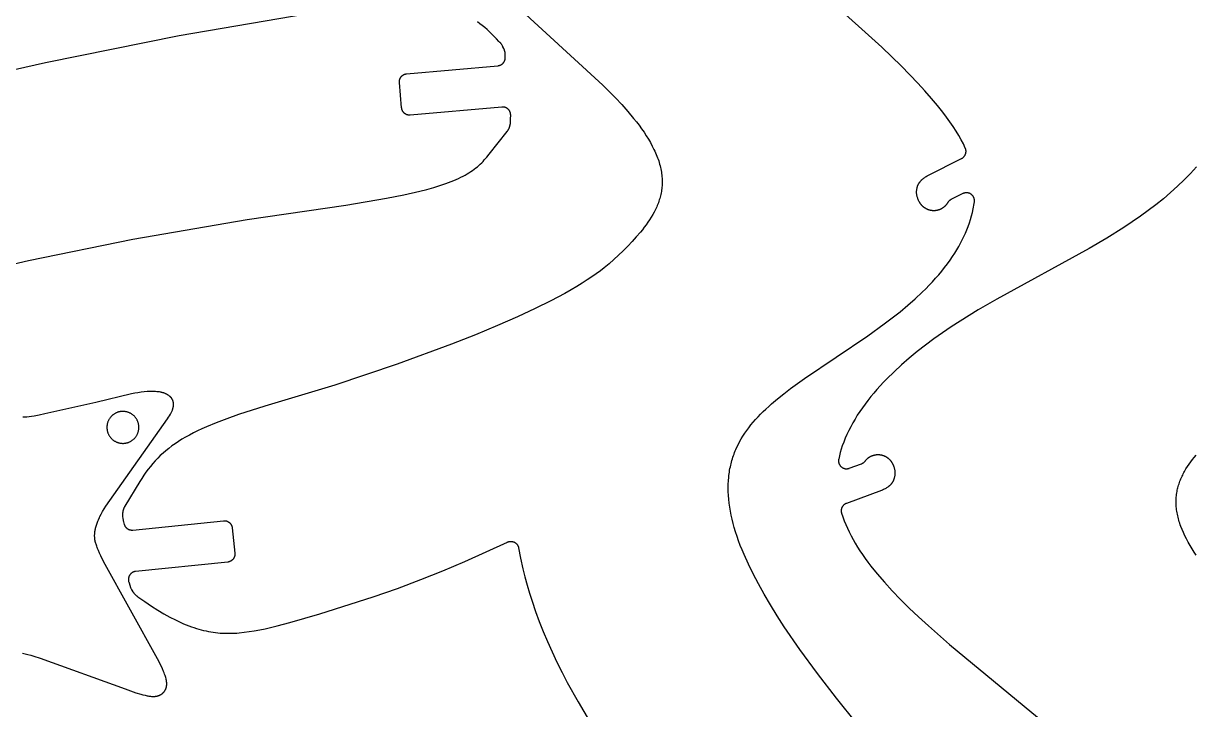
# Model space of a CAD drawing. Header units: millimetres. Extents: x -13379 to -9942, y 7 to 1157.
# Drawn here: x -11285.6 to -10992, y 655.6 to 827.4 of the extents above; entities that cross this region are included whole.
import ezdxf

# ---------------------------------------------------------------- set-up
doc = ezdxf.new("R2010")
doc.units = ezdxf.units.MM
doc.header["$MEASUREMENT"] = 0
doc.layers.add('SECCIONES', color=7, linetype='Continuous')
doc.layers.add('TABLERO COMPLETO', color=7, linetype='Continuous')

msp = doc.modelspace()

# ---------------------------------------------------------------- linework, layer by layer
at = {"layer": 'SECCIONES'}
msp.add_lwpolyline([(-11256.66, 726.3), (-11256.66, 726.44), (-11256.67, 726.58), (-11256.68, 726.71), (-11256.7, 726.85), (-11256.72, 726.99), (-11256.75, 727.13), (-11256.78, 727.26), (-11256.81, 727.4), (-11256.85, 727.53), (-11256.9, 727.66), (-11256.95, 727.79), (-11257, 727.92), (-11257.06, 728.04), (-11257.12, 728.17), (-11257.19, 728.29), (-11257.26, 728.41), (-11257.34, 728.53), (-11257.42, 728.64), (-11257.5, 728.75), (-11257.59, 728.86), (-11257.68, 728.96), (-11257.77, 729.07), (-11257.87, 729.16), (-11257.97, 729.26), (-11258.07, 729.35), (-11258.18, 729.44), (-11258.29, 729.52), (-11258.41, 729.6), (-11258.52, 729.68), (-11258.64, 729.75), (-11258.76, 729.82), (-11258.89, 729.88), (-11259.01, 729.94), (-11259.14, 730), (-11259.27, 730.05), (-11259.4, 730.09), (-11259.53, 730.14), (-11259.66, 730.17), (-11259.8, 730.21), (-11259.94, 730.23), (-11260.07, 730.26), (-11260.21, 730.27), (-11260.35, 730.29), (-11260.49, 730.3), (-11260.63, 730.3), (-11260.77, 730.3), (-11260.9, 730.29), (-11261.04, 730.28), (-11261.18, 730.27), (-11261.32, 730.24), (-11261.45, 730.22), (-11261.59, 730.19), (-11261.72, 730.16), (-11261.86, 730.12), (-11261.99, 730.07), (-11262.12, 730.02), (-11262.25, 729.97), (-11262.37, 729.91), (-11262.5, 729.85), (-11262.62, 729.79), (-11262.74, 729.72), (-11262.86, 729.64), (-11262.97, 729.56), (-11263.08, 729.48), (-11263.19, 729.4), (-11263.3, 729.31), (-11263.4, 729.21), (-11263.5, 729.12), (-11263.6, 729.01), (-11263.69, 728.91), (-11263.78, 728.8), (-11263.86, 728.69), (-11263.95, 728.58), (-11264.02, 728.47), (-11264.1, 728.35), (-11264.16, 728.23), (-11264.23, 728.11), (-11264.29, 727.98), (-11264.35, 727.85), (-11264.4, 727.73), (-11264.45, 727.59), (-11264.49, 727.46), (-11264.53, 727.33), (-11264.56, 727.19), (-11264.59, 727.06), (-11264.61, 726.92), (-11264.63, 726.78), (-11264.65, 726.65), (-11264.66, 726.51), (-11264.66, 726.37), (-11264.66, 726.23), (-11264.66, 726.09), (-11264.65, 725.95), (-11264.63, 725.81), (-11264.61, 725.68), (-11264.59, 725.54), (-11264.56, 725.4), (-11264.53, 725.27), (-11264.49, 725.14), (-11264.45, 725), (-11264.4, 724.87), (-11264.35, 724.74), (-11264.29, 724.62), (-11264.23, 724.49), (-11264.16, 724.37), (-11264.1, 724.25), (-11264.02, 724.13), (-11263.95, 724.02), (-11263.86, 723.9), (-11263.78, 723.79), (-11263.69, 723.69), (-11263.6, 723.58), (-11263.5, 723.48), (-11263.4, 723.39), (-11263.3, 723.29), (-11263.19, 723.2), (-11263.08, 723.12), (-11262.97, 723.03), (-11262.86, 722.96), (-11262.74, 722.88), (-11262.62, 722.81), (-11262.5, 722.75), (-11262.37, 722.68), (-11262.25, 722.63), (-11262.12, 722.57), (-11261.99, 722.53), (-11261.86, 722.48), (-11261.72, 722.44), (-11261.59, 722.41), (-11261.45, 722.38), (-11261.32, 722.35), (-11261.18, 722.33), (-11261.04, 722.32), (-11260.9, 722.31), (-11260.77, 722.3), (-11260.63, 722.3), (-11260.49, 722.3), (-11260.35, 722.31), (-11260.21, 722.32), (-11260.07, 722.34), (-11259.94, 722.37), (-11259.8, 722.39), (-11259.66, 722.43), (-11259.53, 722.46), (-11259.4, 722.5), (-11259.27, 722.55), (-11259.14, 722.6), (-11259.01, 722.66), (-11258.89, 722.71), (-11258.76, 722.78), (-11258.64, 722.85), (-11258.52, 722.92), (-11258.41, 723), (-11258.29, 723.08), (-11258.18, 723.16), (-11258.07, 723.25), (-11257.97, 723.34), (-11257.87, 723.43), (-11257.77, 723.53), (-11257.68, 723.63), (-11257.59, 723.74), (-11257.5, 723.85), (-11257.42, 723.96), (-11257.34, 724.07), (-11257.26, 724.19), (-11257.19, 724.31), (-11257.12, 724.43), (-11257.06, 724.55), (-11257, 724.68), (-11256.95, 724.81), (-11256.9, 724.94), (-11256.85, 725.07), (-11256.81, 725.2), (-11256.78, 725.34), (-11256.75, 725.47), (-11256.72, 725.61), (-11256.7, 725.75), (-11256.68, 725.88), (-11256.67, 726.02), (-11256.66, 726.16), (-11256.66, 726.3)], dxfattribs=at)
for points in [[(-11076.83, 652.15, 0), (-11081.98, 658.52, 0), (-11086.74, 664.7, 0), (-11091.1, 670.65, 0), (-11095.03, 676.38, 0), (-11096.82, 679.15, 0), (-11098.51, 681.86, 0), (-11100.07, 684.51, 0), (-11101.51, 687.09, 0), (-11102.83, 689.61, 0), (-11104.02, 692.06, 0), (-11105.09, 694.44, 0), (-11105.57, 695.61, 0), (-11106.03, 696.76, 0), (-11106.45, 697.89, 0), (-11106.84, 699, 0), (-11107.2, 700.11, 0), (-11107.53, 701.19, 0), (-11107.83, 702.26, 0), (-11108.09, 703.31, 0), (-11108.32, 704.34, 0), (-11108.52, 705.36, 0), (-11108.69, 706.36, 0), (-11108.83, 707.35, 0), (-11108.94, 708.32, 0), (-11109.01, 709.28, 0), (-11109.06, 710.22, 0), (-11109.07, 711.14, 0), (-11109.06, 712.05, 0), (-11109.01, 712.95, 0), (-11108.94, 713.83, 0), (-11108.89, 714.26, 0), (-11108.83, 714.69, 0), (-11108.77, 715.12, 0), (-11108.7, 715.55, 0), (-11108.62, 715.97, 0), (-11108.53, 716.39, 0), (-11108.44, 716.8, 0), (-11108.34, 717.21, 0), (-11108.24, 717.62, 0), (-11108.12, 718.03, 0), (-11108, 718.43, 0), (-11107.87, 718.83, 0), (-11107.74, 719.22, 0), (-11107.59, 719.62, 0), (-11107.45, 720.01, 0), (-11107.29, 720.39, 0), (-11107.13, 720.78, 0), (-11106.96, 721.16, 0), (-11106.6, 721.91, 0), (-11106.21, 722.65, 0), (-11105.8, 723.39, 0), (-11105.36, 724.11, 0), (-11104.9, 724.82, 0), (-11104.41, 725.53, 0), (-11103.9, 726.22, 0), (-11103.36, 726.91, 0), (-11102.8, 727.59, 0), (-11102.21, 728.27, 0), (-11101.6, 728.93, 0), (-11100.97, 729.59, 0), (-11100.31, 730.25, 0), (-11099.63, 730.9, 0), (-11098.93, 731.55, 0), (-11098.21, 732.19, 0), (-11096.71, 733.47, 0), (-11095.12, 734.74, 0), (-11093.47, 736, 0), (-11089.94, 738.53, 0), (-11074.08, 749.24, 0), (-11069.99, 752.19, 0), (-11067.99, 753.71, 0), (-11066.02, 755.27, 0), (-11064.1, 756.87, 0), (-11062.24, 758.5, 0), (-11060.45, 760.18, 0), (-11059.59, 761.03, 0), (-11058.74, 761.89, 0), (-11057.92, 762.76, 0), (-11057.12, 763.64, 0), (-11056.34, 764.52, 0), (-11055.59, 765.42, 0), (-11054.87, 766.32, 0), (-11054.17, 767.24, 0), (-11053.51, 768.16, 0), (-11052.87, 769.09, 0), (-11052.33, 769.91, 0), (-11051.83, 770.73, 0), (-11051.34, 771.55, 0), (-11050.88, 772.39, 0), (-11050.44, 773.22, 0), (-11050.03, 774.07, 0), (-11049.65, 774.92, 0), (-11049.29, 775.77, 0), (-11048.95, 776.63, 0), (-11048.64, 777.49, 0), (-11048.36, 778.36, 0), (-11048.11, 779.24, 0), (-11047.89, 780.12, 0), (-11047.7, 781, 0), (-11047.62, 781.45, 0), (-11047.54, 781.9, 0), (-11047.47, 782.34, 0), (-11047.41, 782.79, 0), (-11047.4, 782.86, 0), (-11047.4, 782.93, 0), (-11047.4, 783, 0), (-11047.4, 783.07, 0), (-11047.4, 783.14, 0), (-11047.4, 783.21, 0), (-11047.41, 783.28, 0), (-11047.42, 783.35, 0), (-11047.43, 783.42, 0), (-11047.45, 783.49, 0), (-11047.46, 783.55, 0), (-11047.48, 783.62, 0), (-11047.5, 783.69, 0), (-11047.53, 783.75, 0), (-11047.55, 783.82, 0), (-11047.58, 783.88, 0), (-11047.61, 783.94, 0), (-11047.64, 784.01, 0), (-11047.68, 784.07, 0), (-11047.71, 784.13, 0), (-11047.75, 784.18, 0), (-11047.79, 784.24, 0), (-11047.84, 784.3, 0), (-11047.88, 784.35, 0), (-11047.93, 784.4, 0), (-11047.98, 784.45, 0), (-11048.03, 784.5, 0), (-11048.08, 784.55, 0), (-11048.13, 784.59, 0), (-11048.19, 784.63, 0), (-11048.24, 784.68, 0), (-11048.3, 784.72, 0), (-11048.36, 784.75, 0), (-11048.42, 784.79, 0), (-11048.48, 784.82, 0), (-11048.54, 784.85, 0), (-11048.61, 784.88, 0), (-11048.67, 784.91, 0), (-11048.74, 784.93, 0), (-11048.8, 784.95, 0), (-11048.87, 784.97, 0), (-11048.94, 784.99, 0), (-11049, 785, 0), (-11049.07, 785.02, 0), (-11049.14, 785.03, 0), (-11049.21, 785.03, 0), (-11049.28, 785.04, 0), (-11049.35, 785.04, 0), (-11049.42, 785.04, 0), (-11049.49, 785.04, 0), (-11049.56, 785.04, 0), (-11049.63, 785.03, 0), (-11049.7, 785.02, 0), (-11049.77, 785.01, 0), (-11049.83, 784.99, 0), (-11049.9, 784.98, 0), (-11049.97, 784.96, 0), (-11050.04, 784.94, 0), (-11050.1, 784.91, 0), (-11050.17, 784.89, 0), (-11050.23, 784.86, 0), (-11050.29, 784.83, 0), (-11053.28, 783.33, 0), (-11053.34, 783.3, 0), (-11053.4, 783.26, 0), (-11053.46, 783.23, 0), (-11053.52, 783.19, 0), (-11053.57, 783.15, 0), (-11053.63, 783.11, 0), (-11053.68, 783.06, 0), (-11053.73, 783.02, 0), (-11053.78, 782.97, 0), (-11053.83, 782.92, 0), (-11053.88, 782.87, 0), (-11053.92, 782.82, 0), (-11053.96, 782.77, 0), (-11054, 782.71, 0), (-11054.04, 782.66, 0), (-11054.08, 782.6, 0), (-11054.12, 782.54, 0), (-11054.15, 782.48, 0), (-11054.2, 782.41, 0), (-11054.24, 782.35, 0), (-11054.28, 782.28, 0), (-11054.33, 782.22, 0), (-11054.37, 782.15, 0), (-11054.42, 782.09, 0), (-11054.47, 782.03, 0), (-11054.52, 781.96, 0), (-11054.58, 781.9, 0), (-11054.63, 781.84, 0), (-11054.69, 781.78, 0), (-11054.75, 781.72, 0), (-11054.8, 781.67, 0), (-11054.86, 781.61, 0), (-11054.93, 781.55, 0), (-11054.99, 781.5, 0), (-11055.05, 781.44, 0), (-11055.12, 781.39, 0), (-11055.19, 781.34, 0), (-11055.25, 781.29, 0), (-11055.32, 781.24, 0), (-11055.39, 781.2, 0), (-11055.47, 781.15, 0), (-11055.54, 781.11, 0), (-11055.61, 781.06, 0), (-11055.69, 781.02, 0), (-11055.76, 780.98, 0), (-11055.84, 780.95, 0), (-11055.92, 780.91, 0), (-11056, 780.87, 0), (-11056.08, 780.84, 0), (-11056.16, 780.81, 0), (-11056.24, 780.78, 0), (-11056.32, 780.75, 0), (-11056.4, 780.73, 0), (-11056.48, 780.7, 0), (-11056.56, 780.68, 0), (-11056.65, 780.66, 0), (-11056.73, 780.64, 0), (-11056.81, 780.62, 0), (-11056.9, 780.61, 0), (-11056.98, 780.59, 0), (-11057.06, 780.58, 0), (-11057.15, 780.57, 0), (-11057.23, 780.56, 0), (-11057.31, 780.56, 0), (-11057.4, 780.55, 0), (-11057.48, 780.55, 0), (-11057.56, 780.55, 0), (-11057.65, 780.55, 0), (-11057.73, 780.55, 0), (-11057.81, 780.56, 0), (-11057.89, 780.56, 0), (-11057.97, 780.57, 0), (-11058.05, 780.58, 0), (-11058.13, 780.59, 0), (-11058.21, 780.6, 0), (-11058.29, 780.61, 0), (-11058.37, 780.63, 0), (-11058.44, 780.64, 0), (-11058.52, 780.66, 0), (-11058.59, 780.68, 0), (-11058.67, 780.7, 0), (-11058.74, 780.72, 0), (-11058.82, 780.75, 0), (-11058.89, 780.77, 0), (-11058.96, 780.8, 0), (-11059.04, 780.83, 0), (-11059.11, 780.86, 0), (-11059.19, 780.89, 0), (-11059.26, 780.92, 0), (-11059.33, 780.95, 0), (-11059.4, 780.99, 0), (-11059.48, 781.03, 0), (-11059.55, 781.07, 0), (-11059.62, 781.11, 0), (-11059.69, 781.15, 0), (-11059.76, 781.2, 0), (-11059.83, 781.24, 0), (-11059.9, 781.29, 0), (-11059.97, 781.34, 0), (-11060.04, 781.39, 0), (-11060.11, 781.45, 0), (-11060.17, 781.5, 0), (-11060.24, 781.56, 0), (-11060.31, 781.62, 0), (-11060.37, 781.68, 0), (-11060.43, 781.74, 0), (-11060.49, 781.8, 0), (-11060.56, 781.87, 0), (-11060.62, 781.93, 0), (-11060.67, 782, 0), (-11060.73, 782.07, 0), (-11060.79, 782.14, 0), (-11060.84, 782.21, 0), (-11060.9, 782.28, 0), (-11060.95, 782.35, 0), (-11061, 782.43, 0), (-11061.05, 782.51, 0), (-11061.1, 782.58, 0), (-11061.15, 782.66, 0), (-11061.2, 782.74, 0), (-11061.24, 782.82, 0), (-11061.29, 782.9, 0), (-11061.33, 782.98, 0), (-11061.37, 783.07, 0), (-11061.41, 783.15, 0), (-11061.48, 783.32, 0), (-11061.55, 783.49, 0), (-11061.61, 783.66, 0), (-11061.67, 783.84, 0), (-11061.72, 784.01, 0), (-11061.76, 784.19, 0), (-11061.8, 784.37, 0), (-11061.84, 784.54, 0), (-11061.86, 784.72, 0), (-11061.89, 784.89, 0), (-11061.89, 785.06, 0), (-11061.88, 785.23, 0), (-11061.88, 785.4, 0), (-11061.87, 785.56, 0), (-11061.85, 785.72, 0), (-11061.83, 785.88, 0), (-11061.81, 786.03, 0), (-11061.78, 786.18, 0), (-11061.76, 786.26, 0), (-11061.75, 786.33, 0), (-11061.73, 786.41, 0), (-11061.71, 786.48, 0), (-11061.69, 786.55, 0), (-11061.66, 786.63, 0), (-11061.64, 786.7, 0), (-11061.62, 786.77, 0), (-11061.59, 786.84, 0), (-11061.56, 786.91, 0), (-11061.53, 786.98, 0), (-11061.5, 787.05, 0), (-11061.46, 787.12, 0), (-11061.43, 787.19, 0), (-11061.39, 787.26, 0), (-11061.35, 787.33, 0), (-11061.31, 787.39, 0), (-11061.27, 787.46, 0), (-11061.23, 787.53, 0), (-11061.18, 787.59, 0), (-11061.14, 787.66, 0), (-11061.09, 787.73, 0), (-11061.03, 787.79, 0), (-11060.98, 787.86, 0), (-11060.93, 787.92, 0), (-11060.87, 787.99, 0), (-11060.81, 788.05, 0), (-11060.75, 788.12, 0), (-11060.69, 788.18, 0), (-11060.62, 788.25, 0), (-11060.48, 788.37, 0), (-11060.33, 788.5, 0), (-11060.18, 788.63, 0), (-11060.01, 788.76, 0), (-11059.84, 788.88, 0), (-11059.65, 789.01, 0), (-11059.46, 789.14, 0), (-11059.25, 789.26, 0), (-11059.04, 789.39, 0), (-11050.61, 793.62, 0), (-11050.55, 793.65, 0), (-11050.49, 793.69, 0), (-11050.43, 793.72, 0), (-11050.37, 793.76, 0), (-11050.32, 793.8, 0), (-11050.26, 793.84, 0), (-11050.21, 793.89, 0), (-11050.16, 793.93, 0), (-11050.11, 793.98, 0), (-11050.06, 794.03, 0), (-11050.02, 794.08, 0), (-11049.97, 794.13, 0), (-11049.93, 794.18, 0), (-11049.89, 794.24, 0), (-11049.85, 794.29, 0), (-11049.81, 794.35, 0), (-11049.78, 794.41, 0), (-11049.74, 794.47, 0), (-11049.71, 794.53, 0), (-11049.68, 794.59, 0), (-11049.65, 794.66, 0), (-11049.63, 794.72, 0), (-11049.61, 794.78, 0), (-11049.59, 794.85, 0), (-11049.57, 794.91, 0), (-11049.55, 794.98, 0), (-11049.54, 795.05, 0), (-11049.53, 795.12, 0), (-11049.52, 795.18, 0), (-11049.51, 795.25, 0), (-11049.51, 795.32, 0), (-11049.51, 795.39, 0), (-11049.51, 795.46, 0), (-11049.51, 795.53, 0), (-11049.52, 795.59, 0), (-11049.52, 795.66, 0), (-11049.53, 795.73, 0), (-11049.54, 795.8, 0), (-11049.56, 795.86, 0), (-11049.58, 795.93, 0), (-11049.59, 796, 0), (-11049.62, 796.06, 0), (-11049.64, 796.12, 0), (-11049.66, 796.19, 0), (-11049.69, 796.25, 0), (-11050.18, 797.27, 0), (-11050.73, 798.31, 0), (-11051.34, 799.38, 0), (-11052, 800.48, 0), (-11052.73, 801.62, 0), (-11053.53, 802.79, 0), (-11054.41, 804, 0), (-11055.35, 805.25, 0), (-11056.69, 806.93, 0), (-11058.17, 808.69, 0), (-11059.8, 810.54, 0), (-11061.59, 812.49, 0), (-11065.7, 816.73, 0), (-11070.63, 821.52, 0), (-11126.21, 871.59, 0)], [(-11192.16, 859.5, 0), (-11140.46, 811.95, 0), (-11137.32, 808.79, 0), (-11135.74, 807.11, 0), (-11134.21, 805.4, 0), (-11132.75, 803.67, 0), (-11132.06, 802.8, 0), (-11131.39, 801.93, 0), (-11130.76, 801.06, 0), (-11130.15, 800.19, 0), (-11129.58, 799.32, 0), (-11129.04, 798.46, 0), (-11128.54, 797.6, 0), (-11128.07, 796.75, 0), (-11127.65, 795.91, 0), (-11127.45, 795.49, 0), (-11127.26, 795.07, 0), (-11127.09, 794.65, 0), (-11126.92, 794.24, 0), (-11126.76, 793.83, 0), (-11126.61, 793.42, 0), (-11126.47, 793.01, 0), (-11126.35, 792.61, 0), (-11126.23, 792.2, 0), (-11126.12, 791.8, 0), (-11126.03, 791.41, 0), (-11125.94, 791.01, 0), (-11125.86, 790.62, 0), (-11125.8, 790.22, 0), (-11125.74, 789.84, 0), (-11125.69, 789.45, 0), (-11125.66, 789.06, 0), (-11125.63, 788.68, 0), (-11125.61, 788.3, 0), (-11125.6, 787.93, 0), (-11125.61, 787.55, 0), (-11125.62, 787.18, 0), (-11125.64, 786.81, 0), (-11125.67, 786.44, 0), (-11125.71, 786.08, 0), (-11125.75, 785.72, 0), (-11125.81, 785.36, 0), (-11125.88, 785, 0), (-11125.95, 784.64, 0), (-11126.03, 784.29, 0), (-11126.12, 783.94, 0), (-11126.22, 783.59, 0), (-11126.33, 783.24, 0), (-11126.44, 782.9, 0), (-11126.56, 782.56, 0), (-11126.69, 782.22, 0), (-11126.83, 781.88, 0), (-11126.97, 781.54, 0), (-11127.12, 781.21, 0), (-11127.28, 780.88, 0), (-11127.44, 780.55, 0), (-11127.61, 780.22, 0), (-11127.97, 779.57, 0), (-11128.35, 778.92, 0), (-11128.76, 778.29, 0), (-11129.18, 777.66, 0), (-11129.62, 777.03, 0), (-11130.08, 776.41, 0), (-11130.56, 775.8, 0), (-11131.05, 775.19, 0), (-11132.08, 774, 0), (-11133.14, 772.82, 0), (-11134.24, 771.67, 0), (-11135.37, 770.53, 0), (-11136.53, 769.42, 0), (-11137.7, 768.33, 0), (-11138.89, 767.28, 0), (-11140.1, 766.25, 0), (-11141.07, 765.51, 0), (-11142.1, 764.77, 0), (-11143.19, 764, 0), (-11144.36, 763.22, 0), (-11145.62, 762.41, 0), (-11146.98, 761.59, 0), (-11148.43, 760.73, 0), (-11149.99, 759.85, 0), (-11153.45, 758.01, 0), (-11157.4, 756.05, 0), (-11161.85, 753.98, 0), (-11166.83, 751.8, 0), (-11172.33, 749.51, 0), (-11178.36, 747.12, 0), (-11191.98, 742.12, 0), (-11207.59, 736.91, 0), (-11225.07, 731.62, 0), (-11231.74, 729.5, 0), (-11234.65, 728.47, 0), (-11237.3, 727.46, 0), (-11239.73, 726.44, 0), (-11240.87, 725.93, 0), (-11241.96, 725.42, 0), (-11243, 724.9, 0), (-11243.99, 724.38, 0), (-11244.94, 723.85, 0), (-11245.86, 723.31, 0), (-11246.73, 722.76, 0), (-11247.57, 722.21, 0), (-11248.37, 721.64, 0), (-11249.14, 721.05, 0), (-11249.89, 720.46, 0), (-11250.6, 719.85, 0), (-11251.28, 719.22, 0), (-11251.94, 718.58, 0), (-11252.58, 717.92, 0), (-11253.19, 717.24, 0), (-11253.78, 716.54, 0), (-11254.35, 715.83, 0), (-11254.9, 715.09, 0), (-11255.44, 714.33, 0), (-11255.95, 713.54, 0), (-11256.45, 712.73, 0), (-11260.17, 706.57, 0), (-11260.21, 706.5, 0), (-11260.25, 706.43, 0), (-11260.28, 706.36, 0), (-11260.32, 706.29, 0), (-11260.35, 706.22, 0), (-11260.39, 706.15, 0), (-11260.42, 706.07, 0), (-11260.45, 706, 0), (-11260.48, 705.92, 0), (-11260.51, 705.85, 0), (-11260.53, 705.77, 0), (-11260.56, 705.69, 0), (-11260.58, 705.62, 0), (-11260.6, 705.54, 0), (-11260.62, 705.46, 0), (-11260.64, 705.38, 0), (-11260.66, 705.3, 0), (-11260.68, 705.22, 0), (-11260.69, 705.14, 0), (-11260.7, 705.06, 0), (-11260.71, 704.98, 0), (-11260.72, 704.9, 0), (-11260.73, 704.82, 0), (-11260.73, 704.74, 0), (-11260.74, 704.66, 0), (-11260.74, 704.58, 0), (-11260.74, 704.5, 0), (-11260.74, 704.42, 0), (-11260.74, 704.34, 0), (-11260.73, 704.26, 0), (-11260.73, 704.18, 0), (-11260.72, 704.1, 0), (-11260.64, 703.39, 0), (-11260.62, 703.21, 0), (-11260.6, 703.03, 0), (-11260.58, 702.94, 0), (-11260.56, 702.86, 0), (-11260.54, 702.77, 0), (-11260.53, 702.73, 0), (-11260.52, 702.68, 0), (-11260.33, 702.02, 0), (-11260.3, 701.96, 0), (-11260.28, 701.89, 0), (-11260.26, 701.83, 0), (-11260.23, 701.76, 0), (-11260.2, 701.7, 0), (-11260.17, 701.64, 0), (-11260.13, 701.58, 0), (-11260.1, 701.52, 0), (-11260.06, 701.46, 0), (-11260.02, 701.4, 0), (-11259.98, 701.35, 0), (-11259.93, 701.3, 0), (-11259.89, 701.24, 0), (-11259.84, 701.19, 0), (-11259.79, 701.14, 0), (-11259.74, 701.1, 0), (-11259.69, 701.05, 0), (-11259.63, 701.01, 0), (-11259.58, 700.97, 0), (-11259.52, 700.93, 0), (-11259.46, 700.89, 0), (-11259.4, 700.86, 0), (-11259.34, 700.82, 0), (-11259.28, 700.79, 0), (-11259.22, 700.76, 0), (-11259.15, 700.73, 0), (-11259.09, 700.71, 0), (-11259.02, 700.69, 0), (-11258.96, 700.67, 0), (-11258.89, 700.65, 0), (-11258.82, 700.63, 0), (-11258.76, 700.62, 0), (-11258.69, 700.61, 0), (-11258.62, 700.6, 0), (-11258.55, 700.59, 0), (-11258.48, 700.59, 0), (-11258.41, 700.59, 0), (-11258.34, 700.59, 0), (-11258.27, 700.59, 0), (-11258.2, 700.6, 0), (-11235.47, 702.92, 0), (-11235.4, 702.93, 0), (-11235.33, 702.93, 0), (-11235.26, 702.93, 0), (-11235.2, 702.93, 0), (-11235.13, 702.93, 0), (-11235.06, 702.92, 0), (-11234.99, 702.91, 0), (-11234.92, 702.9, 0), (-11234.86, 702.89, 0), (-11234.79, 702.87, 0), (-11234.72, 702.86, 0), (-11234.66, 702.84, 0), (-11234.59, 702.82, 0), (-11234.53, 702.79, 0), (-11234.47, 702.77, 0), (-11234.4, 702.74, 0), (-11234.34, 702.71, 0), (-11234.28, 702.67, 0), (-11234.22, 702.64, 0), (-11234.17, 702.6, 0), (-11234.11, 702.57, 0), (-11234.06, 702.52, 0), (-11234, 702.48, 0), (-11233.95, 702.44, 0), (-11233.9, 702.39, 0), (-11233.85, 702.35, 0), (-11233.8, 702.3, 0), (-11233.76, 702.25, 0), (-11233.71, 702.19, 0), (-11233.67, 702.14, 0), (-11233.63, 702.08, 0), (-11233.59, 702.03, 0), (-11233.56, 701.97, 0), (-11233.52, 701.91, 0), (-11233.49, 701.85, 0), (-11233.46, 701.79, 0), (-11233.43, 701.73, 0), (-11233.4, 701.66, 0), (-11233.38, 701.6, 0), (-11233.36, 701.54, 0), (-11233.34, 701.47, 0), (-11233.32, 701.4, 0), (-11233.31, 701.34, 0), (-11233.29, 701.27, 0), (-11233.28, 701.2, 0), (-11233.28, 701.14, 0), (-11232.62, 694.77, 0), (-11232.62, 694.7, 0), (-11232.62, 694.63, 0), (-11232.61, 694.56, 0), (-11232.62, 694.5, 0), (-11232.62, 694.43, 0), (-11232.63, 694.36, 0), (-11232.63, 694.29, 0), (-11232.64, 694.22, 0), (-11232.66, 694.16, 0), (-11232.67, 694.09, 0), (-11232.69, 694.02, 0), (-11232.71, 693.96, 0), (-11232.73, 693.89, 0), (-11232.75, 693.83, 0), (-11232.78, 693.77, 0), (-11232.81, 693.71, 0), (-11232.84, 693.64, 0), (-11232.87, 693.58, 0), (-11232.91, 693.52, 0), (-11232.94, 693.47, 0), (-11232.98, 693.41, 0), (-11233.02, 693.36, 0), (-11233.06, 693.3, 0), (-11233.11, 693.25, 0), (-11233.15, 693.2, 0), (-11233.2, 693.15, 0), (-11233.25, 693.1, 0), (-11233.3, 693.06, 0), (-11233.35, 693.01, 0), (-11233.41, 692.97, 0), (-11233.46, 692.93, 0), (-11233.52, 692.89, 0), (-11233.58, 692.86, 0), (-11233.64, 692.82, 0), (-11233.7, 692.79, 0), (-11233.76, 692.76, 0), (-11233.82, 692.73, 0), (-11233.88, 692.7, 0), (-11233.95, 692.68, 0), (-11234.01, 692.66, 0), (-11234.08, 692.64, 0), (-11234.14, 692.62, 0), (-11234.21, 692.61, 0), (-11234.28, 692.59, 0), (-11234.34, 692.58, 0), (-11234.41, 692.58, 0), (-11257.48, 690.22, 0), (-11257.54, 690.21, 0), (-11257.61, 690.2, 0), (-11257.68, 690.19, 0), (-11257.75, 690.17, 0), (-11257.81, 690.16, 0), (-11257.88, 690.14, 0), (-11257.95, 690.11, 0), (-11258.01, 690.09, 0), (-11258.07, 690.06, 0), (-11258.14, 690.03, 0), (-11258.2, 690, 0), (-11258.26, 689.97, 0), (-11258.32, 689.94, 0), (-11258.38, 689.9, 0), (-11258.43, 689.86, 0), (-11258.49, 689.82, 0), (-11258.54, 689.78, 0), (-11258.59, 689.73, 0), (-11258.65, 689.69, 0), (-11258.69, 689.64, 0), (-11258.74, 689.59, 0), (-11258.79, 689.54, 0), (-11258.83, 689.48, 0), (-11258.87, 689.43, 0), (-11258.91, 689.37, 0), (-11258.95, 689.32, 0), (-11258.99, 689.26, 0), (-11259.02, 689.2, 0), (-11259.06, 689.14, 0), (-11259.09, 689.07, 0), (-11259.11, 689.01, 0), (-11259.14, 688.95, 0), (-11259.16, 688.88, 0), (-11259.18, 688.82, 0), (-11259.2, 688.75, 0), (-11259.22, 688.68, 0), (-11259.24, 688.62, 0), (-11259.25, 688.55, 0), (-11259.26, 688.48, 0), (-11259.26, 688.41, 0), (-11259.27, 688.34, 0), (-11259.27, 688.28, 0), (-11259.27, 688.21, 0), (-11259.27, 688.14, 0), (-11259.27, 688.07, 0), (-11259.26, 688, 0), (-11259.25, 687.93, 0), (-11259.24, 687.86, 0), (-11259.23, 687.8, 0), (-11259.21, 687.73, 0), (-11259.19, 687.66, 0), (-11258.85, 686.53, 0), (-11258.81, 686.39, 0), (-11258.77, 686.26, 0), (-11258.72, 686.13, 0), (-11258.66, 686, 0), (-11258.6, 685.88, 0), (-11258.54, 685.76, 0), (-11258.47, 685.64, 0), (-11258.4, 685.52, 0), (-11258.13, 685.1, 0), (-11258.07, 685.01, 0), (-11258.01, 684.92, 0), (-11257.95, 684.84, 0), (-11257.88, 684.75, 0), (-11257.82, 684.67, 0), (-11257.75, 684.59, 0), (-11257.67, 684.51, 0), (-11257.6, 684.43, 0), (-11257.52, 684.36, 0), (-11257.45, 684.28, 0), (-11257.37, 684.21, 0), (-11257.28, 684.14, 0), (-11257.2, 684.08, 0), (-11257.11, 684.01, 0), (-11257.03, 683.95, 0), (-11256.94, 683.89, 0), (-11255.19, 682.66, 0), (-11253.51, 681.55, 0), (-11251.91, 680.54, 0), (-11250.37, 679.62, 0), (-11248.9, 678.81, 0), (-11247.48, 678.08, 0), (-11246.79, 677.74, 0), (-11246.12, 677.43, 0), (-11245.45, 677.14, 0), (-11244.79, 676.86, 0), (-11244.15, 676.61, 0), (-11243.51, 676.37, 0), (-11242.88, 676.16, 0), (-11242.26, 675.96, 0), (-11241.65, 675.77, 0), (-11241.04, 675.61, 0), (-11240.44, 675.45, 0), (-11239.84, 675.32, 0), (-11239.24, 675.2, 0), (-11238.65, 675.09, 0), (-11238.06, 675, 0), (-11237.48, 674.92, 0), (-11236.89, 674.86, 0), (-11236.31, 674.81, 0), (-11235.72, 674.77, 0), (-11235.14, 674.75, 0), (-11234.55, 674.74, 0), (-11233.96, 674.74, 0), (-11233.36, 674.75, 0), (-11232.77, 674.77, 0), (-11232.16, 674.81, 0), (-11231.56, 674.85, 0), (-11230.32, 674.98, 0), (-11229.05, 675.15, 0), (-11227.75, 675.36, 0), (-11226.4, 675.6, 0), (-11225.01, 675.89, 0), (-11222.05, 676.59, 0), (-11218.82, 677.44, 0), (-11211.36, 679.61, 0), (-11198, 683.84, 0), (-11191.89, 685.99, 0), (-11186.08, 688.17, 0), (-11180.5, 690.41, 0), (-11175.06, 692.71, 0), (-11164.37, 697.57, 0), (-11164.31, 697.6, 0), (-11164.25, 697.62, 0), (-11164.18, 697.65, 0), (-11164.12, 697.67, 0), (-11164.05, 697.69, 0), (-11163.98, 697.71, 0), (-11163.91, 697.72, 0), (-11163.85, 697.73, 0), (-11163.78, 697.74, 0), (-11163.71, 697.75, 0), (-11163.64, 697.76, 0), (-11163.57, 697.76, 0), (-11163.5, 697.76, 0), (-11163.43, 697.76, 0), (-11163.36, 697.76, 0), (-11163.29, 697.75, 0), (-11163.23, 697.74, 0), (-11163.16, 697.73, 0), (-11163.09, 697.71, 0), (-11163.02, 697.7, 0), (-11162.96, 697.68, 0), (-11162.89, 697.66, 0), (-11162.82, 697.64, 0), (-11162.76, 697.61, 0), (-11162.7, 697.58, 0), (-11162.63, 697.55, 0), (-11162.57, 697.52, 0), (-11162.51, 697.49, 0), (-11162.45, 697.45, 0), (-11162.39, 697.41, 0), (-11162.34, 697.37, 0), (-11162.28, 697.33, 0), (-11162.23, 697.29, 0), (-11162.18, 697.24, 0), (-11162.13, 697.2, 0), (-11162.08, 697.15, 0), (-11162.03, 697.1, 0), (-11161.98, 697.04, 0), (-11161.94, 696.99, 0), (-11161.9, 696.93, 0), (-11161.86, 696.88, 0), (-11161.82, 696.82, 0), (-11161.79, 696.76, 0), (-11161.75, 696.7, 0), (-11161.72, 696.64, 0), (-11161.69, 696.57, 0), (-11161.67, 696.51, 0), (-11161.64, 696.45, 0), (-11161.62, 696.38, 0), (-11161.6, 696.31, 0), (-11161.58, 696.25, 0), (-11161.56, 696.18, 0), (-11161.55, 696.11, 0), (-11161.05, 693.51, 0), (-11160.47, 690.92, 0), (-11159.96, 688.87, 0), (-11159.41, 686.83, 0), (-11158.81, 684.8, 0), (-11158.17, 682.78, 0), (-11157.3, 680.23, 0), (-11156.37, 677.69, 0), (-11155.38, 675.18, 0), (-11154.33, 672.69, 0), (-11153.17, 670.09, 0), (-11151.95, 667.51, 0), (-11150.68, 664.96, 0), (-11149.36, 662.43, 0), (-11146.65, 657.54, 0), (-11143.8, 652.75, 0)], [(-11210.86, 830.41, 0), (-11246.6, 824.3, 0), (-11280.06, 817.6, 0), (-11312.25, 810.35, 0)], [(-11308.18, 762.47, 0), (-11284.28, 768.11, 0), (-11258.14, 773.42, 0), (-11229.54, 778.39, 0), (-11204.84, 781.98, 0), (-11194.67, 783.68, 0), (-11190.26, 784.54, 0), (-11186.31, 785.43, 0), (-11184.51, 785.89, 0), (-11182.82, 786.36, 0), (-11181.25, 786.84, 0), (-11179.79, 787.34, 0), (-11179.1, 787.59, 0), (-11178.43, 787.85, 0), (-11177.79, 788.11, 0), (-11177.18, 788.37, 0), (-11176.59, 788.64, 0), (-11176.03, 788.91, 0), (-11175.48, 789.19, 0), (-11174.96, 789.47, 0), (-11174.47, 789.76, 0), (-11173.99, 790.05, 0), (-11173.53, 790.35, 0), (-11173.09, 790.65, 0), (-11172.67, 790.95, 0), (-11172.27, 791.27, 0), (-11171.88, 791.58, 0), (-11171.51, 791.91, 0), (-11171.15, 792.24, 0), (-11170.8, 792.57, 0), (-11170.47, 792.91, 0), (-11170.14, 793.26, 0), (-11169.83, 793.61, 0), (-11169.52, 793.97, 0), (-11168.92, 794.71, 0), (-11164.45, 800.35, 0), (-11164.4, 800.41, 0), (-11164.35, 800.47, 0), (-11164.31, 800.54, 0), (-11164.26, 800.6, 0), (-11164.22, 800.67, 0), (-11164.18, 800.74, 0), (-11164.13, 800.81, 0), (-11164.09, 800.88, 0), (-11164.06, 800.95, 0), (-11164.02, 801.02, 0), (-11163.98, 801.09, 0), (-11163.95, 801.17, 0), (-11163.92, 801.24, 0), (-11163.88, 801.31, 0), (-11163.85, 801.39, 0), (-11163.83, 801.47, 0), (-11163.8, 801.54, 0), (-11163.77, 801.62, 0), (-11163.75, 801.7, 0), (-11163.73, 801.78, 0), (-11163.71, 801.85, 0), (-11163.69, 801.93, 0), (-11163.67, 802.01, 0), (-11163.65, 802.09, 0), (-11163.64, 802.17, 0), (-11163.63, 802.25, 0), (-11163.62, 802.33, 0), (-11163.61, 802.41, 0), (-11163.6, 802.49, 0), (-11163.59, 802.57, 0), (-11163.59, 802.65, 0), (-11163.59, 802.73, 0), (-11163.56, 803.56, 0), (-11163.54, 804.47, 0), (-11163.54, 804.53, 0), (-11163.54, 804.6, 0), (-11163.55, 804.67, 0), (-11163.55, 804.74, 0), (-11163.56, 804.81, 0), (-11163.57, 804.88, 0), (-11163.59, 804.94, 0), (-11163.6, 805.01, 0), (-11163.62, 805.08, 0), (-11163.64, 805.14, 0), (-11163.66, 805.21, 0), (-11163.69, 805.27, 0), (-11163.72, 805.34, 0), (-11163.74, 805.4, 0), (-11163.78, 805.46, 0), (-11163.81, 805.52, 0), (-11163.84, 805.58, 0), (-11163.88, 805.64, 0), (-11163.92, 805.69, 0), (-11163.96, 805.75, 0), (-11164.01, 805.8, 0), (-11164.05, 805.85, 0), (-11164.1, 805.9, 0), (-11164.15, 805.95, 0), (-11164.2, 806, 0), (-11164.25, 806.04, 0), (-11164.3, 806.09, 0), (-11164.36, 806.13, 0), (-11164.41, 806.17, 0), (-11164.47, 806.21, 0), (-11164.53, 806.24, 0), (-11164.59, 806.28, 0), (-11164.65, 806.31, 0), (-11164.71, 806.34, 0), (-11164.77, 806.37, 0), (-11164.84, 806.39, 0), (-11164.9, 806.41, 0), (-11164.97, 806.43, 0), (-11165.04, 806.45, 0), (-11165.1, 806.47, 0), (-11165.17, 806.48, 0), (-11165.24, 806.49, 0), (-11165.31, 806.5, 0), (-11165.37, 806.51, 0), (-11165.44, 806.52, 0), (-11165.51, 806.52, 0), (-11165.58, 806.52, 0), (-11165.65, 806.52, 0), (-11165.72, 806.51, 0), (-11188.67, 804.48, 0), (-11188.74, 804.47, 0), (-11188.8, 804.47, 0), (-11188.87, 804.47, 0), (-11188.94, 804.47, 0), (-11189.01, 804.47, 0), (-11189.08, 804.48, 0), (-11189.15, 804.49, 0), (-11189.21, 804.5, 0), (-11189.28, 804.52, 0), (-11189.35, 804.53, 0), (-11189.41, 804.55, 0), (-11189.48, 804.57, 0), (-11189.54, 804.59, 0), (-11189.6, 804.62, 0), (-11189.67, 804.64, 0), (-11189.73, 804.67, 0), (-11189.79, 804.71, 0), (-11189.85, 804.74, 0), (-11189.91, 804.77, 0), (-11189.97, 804.81, 0), (-11190.02, 804.85, 0), (-11190.08, 804.89, 0), (-11190.13, 804.93, 0), (-11190.18, 804.98, 0), (-11190.23, 805.03, 0), (-11190.28, 805.07, 0), (-11190.33, 805.12, 0), (-11190.37, 805.17, 0), (-11190.41, 805.23, 0), (-11190.46, 805.28, 0), (-11190.49, 805.34, 0), (-11190.53, 805.39, 0), (-11190.57, 805.45, 0), (-11190.6, 805.51, 0), (-11190.63, 805.57, 0), (-11190.66, 805.63, 0), (-11190.69, 805.7, 0), (-11190.72, 805.76, 0), (-11190.74, 805.82, 0), (-11190.76, 805.89, 0), (-11190.78, 805.96, 0), (-11190.79, 806.02, 0), (-11190.81, 806.09, 0), (-11190.82, 806.16, 0), (-11190.83, 806.22, 0), (-11190.84, 806.29, 0), (-11191.4, 812.67, 0), (-11191.41, 812.73, 0), (-11191.41, 812.8, 0), (-11191.41, 812.87, 0), (-11191.41, 812.94, 0), (-11191.4, 813.01, 0), (-11191.4, 813.08, 0), (-11191.39, 813.14, 0), (-11191.38, 813.21, 0), (-11191.36, 813.28, 0), (-11191.35, 813.34, 0), (-11191.33, 813.41, 0), (-11191.31, 813.47, 0), (-11191.28, 813.54, 0), (-11191.26, 813.6, 0), (-11191.23, 813.67, 0), (-11191.2, 813.73, 0), (-11191.17, 813.79, 0), (-11191.14, 813.85, 0), (-11191.1, 813.91, 0), (-11191.07, 813.96, 0), (-11191.03, 814.02, 0), (-11190.99, 814.07, 0), (-11190.94, 814.13, 0), (-11190.9, 814.18, 0), (-11190.85, 814.23, 0), (-11190.8, 814.28, 0), (-11190.75, 814.32, 0), (-11190.7, 814.37, 0), (-11190.65, 814.41, 0), (-11190.6, 814.45, 0), (-11190.54, 814.49, 0), (-11190.48, 814.53, 0), (-11190.43, 814.57, 0), (-11190.37, 814.6, 0), (-11190.31, 814.63, 0), (-11190.24, 814.66, 0), (-11190.18, 814.69, 0), (-11190.12, 814.71, 0), (-11190.05, 814.74, 0), (-11189.99, 814.76, 0), (-11189.92, 814.78, 0), (-11189.86, 814.79, 0), (-11189.79, 814.81, 0), (-11189.72, 814.82, 0), (-11189.65, 814.83, 0), (-11189.59, 814.84, 0), (-11166.72, 816.86, 0), (-11166.65, 816.87, 0), (-11166.58, 816.88, 0), (-11166.51, 816.89, 0), (-11166.44, 816.91, 0), (-11166.38, 816.92, 0), (-11166.31, 816.94, 0), (-11166.24, 816.96, 0), (-11166.18, 816.99, 0), (-11166.11, 817.01, 0), (-11166.05, 817.04, 0), (-11165.99, 817.07, 0), (-11165.93, 817.1, 0), (-11165.87, 817.14, 0), (-11165.81, 817.17, 0), (-11165.75, 817.21, 0), (-11165.69, 817.25, 0), (-11165.64, 817.3, 0), (-11165.59, 817.34, 0), (-11165.53, 817.39, 0), (-11165.48, 817.44, 0), (-11165.44, 817.49, 0), (-11165.39, 817.54, 0), (-11165.35, 817.59, 0), (-11165.3, 817.64, 0), (-11165.26, 817.7, 0), (-11165.22, 817.76, 0), (-11165.19, 817.82, 0), (-11165.15, 817.88, 0), (-11165.12, 817.94, 0), (-11165.09, 818, 0), (-11165.06, 818.06, 0), (-11165.03, 818.13, 0), (-11165.01, 818.19, 0), (-11164.99, 818.26, 0), (-11164.97, 818.32, 0), (-11164.95, 818.39, 0), (-11164.93, 818.46, 0), (-11164.92, 818.53, 0), (-11164.91, 818.6, 0), (-11164.9, 818.66, 0), (-11164.9, 818.73, 0), (-11164.89, 818.8, 0), (-11164.88, 819.33, 0), (-11164.88, 819.45, 0), (-11164.88, 819.56, 0), (-11164.89, 819.68, 0), (-11164.9, 819.8, 0), (-11164.91, 819.91, 0), (-11164.92, 820.03, 0), (-11164.94, 820.14, 0), (-11164.96, 820.25, 0), (-11164.99, 820.37, 0), (-11165.02, 820.48, 0), (-11165.05, 820.59, 0), (-11165.08, 820.7, 0), (-11165.12, 820.81, 0), (-11165.16, 820.92, 0), (-11165.21, 821.03, 0), (-11165.26, 821.13, 0), (-11165.47, 821.58, 0), (-11165.51, 821.68, 0), (-11165.56, 821.77, 0), (-11165.61, 821.86, 0), (-11165.67, 821.96, 0), (-11165.72, 822.05, 0), (-11165.78, 822.14, 0), (-11165.84, 822.22, 0), (-11165.91, 822.31, 0), (-11165.97, 822.4, 0), (-11166.04, 822.48, 0), (-11166.11, 822.56, 0), (-11166.19, 822.64, 0), (-11166.26, 822.71, 0), (-11166.34, 822.79, 0), (-11166.41, 822.86, 0), (-11166.49, 822.93, 0), (-11167.08, 823.58, 0), (-11167.67, 824.19, 0), (-11168.27, 824.79, 0), (-11168.86, 825.35, 0), (-11169.45, 825.89, 0), (-11170.05, 826.41, 0), (-11170.64, 826.9, 0), (-11171.24, 827.37, 0), (-11171.83, 827.82, 0)], [(-10991.82, 791.56, 0), (-10992.56, 790.72, 0), (-10993.32, 789.89, 0), (-10994.1, 789.07, 0), (-10994.9, 788.26, 0), (-10996.55, 786.66, 0), (-10998.28, 785.1, 0), (-11000.08, 783.56, 0), (-11001.95, 782.06, 0), (-11003.87, 780.59, 0), (-11005.85, 779.15, 0), (-11007.89, 777.73, 0), (-11009.97, 776.35, 0), (-11014.26, 773.65, 0), (-11018.68, 771.05, 0), (-11041.81, 758.39, 0), (-11046.43, 755.71, 0), (-11050.98, 752.91, 0), (-11053.21, 751.46, 0), (-11055.41, 749.97, 0), (-11057.57, 748.44, 0), (-11059.69, 746.88, 0), (-11061.75, 745.28, 0), (-11063.75, 743.63, 0), (-11065.68, 741.96, 0), (-11067.54, 740.24, 0), (-11069.32, 738.49, 0), (-11070.17, 737.61, 0), (-11071.01, 736.71, 0), (-11071.82, 735.81, 0), (-11072.6, 734.9, 0), (-11073.36, 733.99, 0), (-11074.09, 733.07, 0), (-11074.79, 732.14, 0), (-11075.47, 731.21, 0), (-11076.11, 730.27, 0), (-11076.73, 729.33, 0), (-11077.31, 728.38, 0), (-11077.87, 727.43, 0), (-11078.39, 726.47, 0), (-11078.88, 725.51, 0), (-11079.33, 724.55, 0), (-11079.75, 723.58, 0), (-11080.14, 722.61, 0), (-11080.49, 721.64, 0), (-11080.75, 720.82, 0), (-11080.99, 720, 0), (-11081.21, 719.18, 0), (-11081.4, 718.35, 0), (-11081.41, 718.28, 0), (-11081.42, 718.22, 0), (-11081.43, 718.15, 0), (-11081.43, 718.08, 0), (-11081.44, 718.01, 0), (-11081.44, 717.94, 0), (-11081.44, 717.87, 0), (-11081.44, 717.8, 0), (-11081.43, 717.74, 0), (-11081.42, 717.67, 0), (-11081.41, 717.6, 0), (-11081.4, 717.53, 0), (-11081.38, 717.46, 0), (-11081.37, 717.4, 0), (-11081.35, 717.33, 0), (-11081.32, 717.27, 0), (-11081.3, 717.2, 0), (-11081.27, 717.14, 0), (-11081.25, 717.08, 0), (-11081.22, 717.01, 0), (-11081.18, 716.95, 0), (-11081.15, 716.9, 0), (-11081.11, 716.84, 0), (-11081.07, 716.78, 0), (-11081.03, 716.72, 0), (-11080.99, 716.67, 0), (-11080.94, 716.62, 0), (-11080.9, 716.57, 0), (-11080.85, 716.52, 0), (-11080.8, 716.47, 0), (-11080.75, 716.42, 0), (-11080.7, 716.38, 0), (-11080.64, 716.34, 0), (-11080.59, 716.3, 0), (-11080.53, 716.26, 0), (-11080.47, 716.22, 0), (-11080.41, 716.19, 0), (-11080.35, 716.16, 0), (-11080.29, 716.12, 0), (-11080.23, 716.1, 0), (-11080.16, 716.07, 0), (-11080.1, 716.05, 0), (-11080.03, 716.03, 0), (-11079.97, 716.01, 0), (-11079.9, 715.99, 0), (-11079.83, 715.97, 0), (-11079.77, 715.96, 0), (-11079.7, 715.95, 0), (-11079.63, 715.94, 0), (-11079.56, 715.94, 0), (-11079.49, 715.94, 0), (-11079.42, 715.94, 0), (-11079.35, 715.94, 0), (-11079.29, 715.94, 0), (-11079.22, 715.95, 0), (-11079.15, 715.96, 0), (-11079.08, 715.97, 0), (-11079.01, 715.98, 0), (-11078.95, 716, 0), (-11078.88, 716.02, 0), (-11078.81, 716.04, 0), (-11078.75, 716.06, 0), (-11075.68, 717.19, 0), (-11075.61, 717.21, 0), (-11075.55, 717.24, 0), (-11075.49, 717.27, 0), (-11075.43, 717.3, 0), (-11075.37, 717.33, 0), (-11075.31, 717.37, 0), (-11075.25, 717.4, 0), (-11075.2, 717.44, 0), (-11075.14, 717.48, 0), (-11075.09, 717.53, 0), (-11075.04, 717.57, 0), (-11074.99, 717.62, 0), (-11074.94, 717.66, 0), (-11074.89, 717.71, 0), (-11074.85, 717.77, 0), (-11074.8, 717.82, 0), (-11074.76, 717.87, 0), (-11074.71, 717.93, 0), (-11074.67, 717.99, 0), (-11074.62, 718.05, 0), (-11074.57, 718.11, 0), (-11074.51, 718.17, 0), (-11074.46, 718.23, 0), (-11074.41, 718.29, 0), (-11074.35, 718.35, 0), (-11074.29, 718.4, 0), (-11074.23, 718.46, 0), (-11074.17, 718.51, 0), (-11074.11, 718.56, 0), (-11074.04, 718.62, 0), (-11073.98, 718.67, 0), (-11073.91, 718.72, 0), (-11073.84, 718.76, 0), (-11073.78, 718.81, 0), (-11073.71, 718.86, 0), (-11073.63, 718.9, 0), (-11073.56, 718.94, 0), (-11073.49, 718.99, 0), (-11073.41, 719.03, 0), (-11073.34, 719.07, 0), (-11073.26, 719.1, 0), (-11073.18, 719.14, 0), (-11073.11, 719.17, 0), (-11073.03, 719.2, 0), (-11072.95, 719.24, 0), (-11072.87, 719.26, 0), (-11072.79, 719.29, 0), (-11072.7, 719.32, 0), (-11072.62, 719.34, 0), (-11072.54, 719.36, 0), (-11072.45, 719.38, 0), (-11072.37, 719.4, 0), (-11072.29, 719.42, 0), (-11072.2, 719.43, 0), (-11072.12, 719.45, 0), (-11072.03, 719.46, 0), (-11071.95, 719.47, 0), (-11071.86, 719.48, 0), (-11071.78, 719.48, 0), (-11071.69, 719.48, 0), (-11071.61, 719.49, 0), (-11071.53, 719.49, 0), (-11071.44, 719.49, 0), (-11071.36, 719.48, 0), (-11071.28, 719.48, 0), (-11071.19, 719.47, 0), (-11071.11, 719.46, 0), (-11071.03, 719.45, 0), (-11070.95, 719.44, 0), (-11070.87, 719.43, 0), (-11070.79, 719.41, 0), (-11070.71, 719.4, 0), (-11070.63, 719.38, 0), (-11070.55, 719.36, 0), (-11070.47, 719.34, 0), (-11070.4, 719.32, 0), (-11070.32, 719.29, 0), (-11070.25, 719.27, 0), (-11070.17, 719.24, 0), (-11070.1, 719.22, 0), (-11070.03, 719.19, 0), (-11069.96, 719.16, 0), (-11069.89, 719.13, 0), (-11069.82, 719.09, 0), (-11069.75, 719.06, 0), (-11069.68, 719.02, 0), (-11069.61, 718.98, 0), (-11069.54, 718.94, 0), (-11069.47, 718.9, 0), (-11069.4, 718.86, 0), (-11069.33, 718.82, 0), (-11069.26, 718.77, 0), (-11069.2, 718.72, 0), (-11069.13, 718.67, 0), (-11069.06, 718.62, 0), (-11069, 718.57, 0), (-11068.93, 718.52, 0), (-11068.87, 718.46, 0), (-11068.81, 718.4, 0), (-11068.75, 718.34, 0), (-11068.68, 718.28, 0), (-11068.62, 718.22, 0), (-11068.57, 718.16, 0), (-11068.51, 718.09, 0), (-11068.45, 718.03, 0), (-11068.39, 717.96, 0), (-11068.34, 717.89, 0), (-11068.29, 717.82, 0), (-11068.23, 717.75, 0), (-11068.18, 717.67, 0), (-11068.13, 717.6, 0), (-11068.08, 717.52, 0), (-11068.04, 717.44, 0), (-11067.99, 717.37, 0), (-11067.95, 717.29, 0), (-11067.9, 717.21, 0), (-11067.86, 717.12, 0), (-11067.82, 717.04, 0), (-11067.79, 716.96, 0), (-11067.75, 716.87, 0), (-11067.71, 716.79, 0), (-11067.68, 716.7, 0), (-11067.65, 716.62, 0), (-11067.62, 716.53, 0), (-11067.59, 716.44, 0), (-11067.53, 716.27, 0), (-11067.48, 716.09, 0), (-11067.44, 715.91, 0), (-11067.41, 715.73, 0), (-11067.37, 715.55, 0), (-11067.35, 715.37, 0), (-11067.33, 715.19, 0), (-11067.32, 715.01, 0), (-11067.31, 714.83, 0), (-11067.31, 714.66, 0), (-11067.33, 714.49, 0), (-11067.35, 714.32, 0), (-11067.37, 714.16, 0), (-11067.4, 714, 0), (-11067.43, 713.84, 0), (-11067.47, 713.69, 0), (-11067.51, 713.53, 0), (-11067.56, 713.39, 0), (-11067.58, 713.31, 0), (-11067.61, 713.24, 0), (-11067.63, 713.17, 0), (-11067.66, 713.1, 0), (-11067.69, 713.03, 0), (-11067.72, 712.96, 0), (-11067.75, 712.89, 0), (-11067.79, 712.82, 0), (-11067.82, 712.76, 0), (-11067.86, 712.69, 0), (-11067.9, 712.62, 0), (-11067.94, 712.56, 0), (-11067.98, 712.49, 0), (-11068.02, 712.43, 0), (-11068.06, 712.37, 0), (-11068.11, 712.3, 0), (-11068.16, 712.24, 0), (-11068.21, 712.18, 0), (-11068.26, 712.12, 0), (-11068.31, 712.05, 0), (-11068.37, 711.99, 0), (-11068.42, 711.93, 0), (-11068.48, 711.87, 0), (-11068.54, 711.82, 0), (-11068.6, 711.76, 0), (-11068.67, 711.7, 0), (-11068.73, 711.64, 0), (-11068.8, 711.58, 0), (-11068.87, 711.53, 0), (-11068.94, 711.47, 0), (-11069.1, 711.36, 0), (-11069.26, 711.25, 0), (-11069.43, 711.14, 0), (-11069.6, 711.03, 0), (-11069.79, 710.93, 0), (-11069.99, 710.82, 0), (-11070.2, 710.72, 0), (-11070.42, 710.61, 0), (-11070.65, 710.51, 0), (-11079.46, 707.27, 0), (-11079.52, 707.25, 0), (-11079.59, 707.22, 0), (-11079.65, 707.19, 0), (-11079.71, 707.16, 0), (-11079.77, 707.13, 0), (-11079.83, 707.09, 0), (-11079.89, 707.05, 0), (-11079.95, 707.01, 0), (-11080, 706.97, 0), (-11080.06, 706.93, 0), (-11080.11, 706.88, 0), (-11080.16, 706.83, 0), (-11080.21, 706.79, 0), (-11080.26, 706.74, 0), (-11080.3, 706.68, 0), (-11080.34, 706.63, 0), (-11080.39, 706.57, 0), (-11080.43, 706.52, 0), (-11080.46, 706.46, 0), (-11080.5, 706.4, 0), (-11080.53, 706.34, 0), (-11080.57, 706.28, 0), (-11080.59, 706.21, 0), (-11080.62, 706.15, 0), (-11080.65, 706.09, 0), (-11080.67, 706.02, 0), (-11080.69, 705.95, 0), (-11080.71, 705.89, 0), (-11080.72, 705.82, 0), (-11080.74, 705.75, 0), (-11080.75, 705.68, 0), (-11080.76, 705.61, 0), (-11080.76, 705.55, 0), (-11080.77, 705.48, 0), (-11080.77, 705.41, 0), (-11080.77, 705.34, 0), (-11080.77, 705.27, 0), (-11080.76, 705.2, 0), (-11080.75, 705.13, 0), (-11080.74, 705.06, 0), (-11080.73, 704.99, 0), (-11080.71, 704.93, 0), (-11080.7, 704.86, 0), (-11080.68, 704.79, 0), (-11080.36, 703.86, 0), (-11080.02, 702.93, 0), (-11079.64, 701.99, 0), (-11079.23, 701.05, 0), (-11078.78, 700.11, 0), (-11078.3, 699.17, 0), (-11077.79, 698.23, 0), (-11077.25, 697.28, 0), (-11076.68, 696.33, 0), (-11076.07, 695.38, 0), (-11075.43, 694.43, 0), (-11074.76, 693.47, 0), (-11074.06, 692.51, 0), (-11073.32, 691.55, 0), (-11071.76, 689.61, 0), (-11069.96, 687.51, 0), (-11068.02, 685.38, 0), (-11065.94, 683.23, 0), (-11063.73, 681.05, 0), (-11061.4, 678.83, 0), (-11058.93, 676.57, 0), (-11053.64, 671.92, 0), (-10998.04, 626.05, 0)], [(-10991.83, 694.27, 0), (-10992.38, 695.09, 0), (-10992.9, 695.91, 0), (-10993.4, 696.73, 0), (-10993.86, 697.54, 0), (-10994.3, 698.35, 0), (-10994.7, 699.15, 0), (-10995.07, 699.95, 0), (-10995.41, 700.74, 0), (-10995.71, 701.52, 0), (-10995.85, 701.91, 0), (-10995.98, 702.29, 0), (-10996.1, 702.67, 0), (-10996.21, 703.06, 0), (-10996.32, 703.44, 0), (-10996.41, 703.81, 0), (-10996.5, 704.19, 0), (-10996.58, 704.56, 0), (-10996.65, 704.93, 0), (-10996.71, 705.3, 0), (-10996.76, 705.66, 0), (-10996.8, 706.03, 0), (-10996.84, 706.39, 0), (-10996.86, 706.75, 0), (-10996.88, 707.1, 0), (-10996.89, 707.46, 0), (-10996.89, 707.81, 0), (-10996.88, 708.16, 0), (-10996.86, 708.51, 0), (-10996.84, 708.85, 0), (-10996.81, 709.19, 0), (-10996.77, 709.53, 0), (-10996.72, 709.87, 0), (-10996.66, 710.21, 0), (-10996.6, 710.54, 0), (-10996.52, 710.87, 0), (-10996.44, 711.2, 0), (-10996.36, 711.53, 0), (-10996.26, 711.85, 0), (-10996.16, 712.17, 0), (-10996.05, 712.49, 0), (-10995.94, 712.81, 0), (-10995.81, 713.13, 0), (-10995.68, 713.44, 0), (-10995.55, 713.76, 0), (-10995.4, 714.07, 0), (-10995.25, 714.37, 0), (-10995.1, 714.68, 0), (-10994.94, 714.99, 0), (-10994.77, 715.29, 0), (-10994.42, 715.89, 0), (-10994.05, 716.48, 0), (-10993.65, 717.07, 0), (-10993.24, 717.65, 0), (-10992.81, 718.22, 0), (-10992.36, 718.79, 0), (-10991.9, 719.36, 0)]]:
    msp.add_polyline3d(points, dxfattribs=at)
at = {"layer": 'TABLERO COMPLETO', "color": 7}
for points in [[(-11285.76, 669.74), (-11285.44, 669.68), (-11285.11, 669.61), (-11284.42, 669.44), (-11283.69, 669.23), (-11282.94, 669), (-11281.33, 668.47), (-11260.09, 660.8), (-11257.38, 659.87), (-11256.19, 659.5), (-11255.64, 659.35), (-11255.11, 659.22), (-11254.61, 659.11), (-11254.37, 659.07), (-11254.14, 659.03), (-11253.92, 659), (-11253.7, 658.97), (-11253.48, 658.95), (-11253.28, 658.94), (-11253.08, 658.93), (-11252.98, 658.93), (-11252.89, 658.94), (-11252.79, 658.94), (-11252.7, 658.94), (-11252.61, 658.95), (-11252.52, 658.96), (-11252.44, 658.97), (-11252.35, 658.98), (-11252.26, 659), (-11252.18, 659.01), (-11252.1, 659.03), (-11252.02, 659.05), (-11251.94, 659.07), (-11251.86, 659.09), (-11251.78, 659.11), (-11251.71, 659.14), (-11251.63, 659.16), (-11251.56, 659.19), (-11251.49, 659.22), (-11251.42, 659.25), (-11251.35, 659.29), (-11251.28, 659.32), (-11251.21, 659.36), (-11251.15, 659.39), (-11251.08, 659.43), (-11251.02, 659.47), (-11250.96, 659.52), (-11250.9, 659.56), (-11250.84, 659.61), (-11250.78, 659.65), (-11250.72, 659.7), (-11250.66, 659.75), (-11250.61, 659.8), (-11250.55, 659.86), (-11250.5, 659.91), (-11250.45, 659.97), (-11250.4, 660.02), (-11250.35, 660.08), (-11250.3, 660.14), (-11250.25, 660.21), (-11250.21, 660.27), (-11250.16, 660.33), (-11250.12, 660.4), (-11250.08, 660.47), (-11250.04, 660.54), (-11250.01, 660.61), (-11249.97, 660.68), (-11249.94, 660.76), (-11249.91, 660.83), (-11249.88, 660.91), (-11249.85, 660.99), (-11249.82, 661.07), (-11249.8, 661.15), (-11249.77, 661.24), (-11249.75, 661.33), (-11249.74, 661.41), (-11249.72, 661.5), (-11249.71, 661.6), (-11249.7, 661.69), (-11249.69, 661.79), (-11249.68, 661.88), (-11249.68, 661.98), (-11249.68, 662.09), (-11249.68, 662.19), (-11249.68, 662.3), (-11249.69, 662.4), (-11249.7, 662.52), (-11249.71, 662.63), (-11249.73, 662.75), (-11249.75, 662.86), (-11249.77, 662.98), (-11249.79, 663.11), (-11249.82, 663.23), (-11249.85, 663.36), (-11249.92, 663.63), (-11250, 663.91), (-11250.09, 664.2), (-11250.2, 664.5), (-11250.31, 664.82), (-11250.45, 665.15), (-11250.75, 665.85), (-11251.1, 666.61), (-11251.96, 668.32), (-11265.48, 692.73), (-11266.21, 694.17), (-11266.51, 694.82), (-11266.78, 695.43), (-11267.02, 695.99), (-11267.12, 696.26), (-11267.21, 696.52), (-11267.3, 696.78), (-11267.38, 697.02), (-11267.45, 697.26), (-11267.51, 697.49), (-11267.56, 697.71), (-11267.61, 697.93), (-11267.65, 698.15), (-11267.68, 698.36), (-11267.7, 698.57), (-11267.72, 698.78), (-11267.73, 698.99), (-11267.74, 699.19), (-11267.73, 699.4), (-11267.72, 699.6), (-11267.71, 699.81), (-11267.69, 700.02), (-11267.66, 700.23), (-11267.63, 700.44), (-11267.59, 700.66), (-11267.54, 700.88), (-11267.48, 701.1), (-11267.42, 701.33), (-11267.36, 701.57), (-11267.28, 701.81), (-11267.2, 702.06), (-11267.11, 702.31), (-11267.01, 702.57), (-11266.91, 702.84), (-11266.79, 703.11), (-11266.67, 703.39), (-11266.53, 703.68), (-11266.39, 703.97), (-11266.08, 704.58), (-11265.72, 705.21), (-11265.33, 705.87), (-11264.9, 706.56), (-11263.93, 708.02), (-11249.52, 728.4), (-11249.24, 728.83), (-11248.99, 729.22), (-11248.77, 729.59), (-11248.67, 729.77), (-11248.58, 729.94), (-11248.49, 730.11), (-11248.41, 730.28), (-11248.34, 730.44), (-11248.27, 730.6), (-11248.21, 730.76), (-11248.18, 730.84), (-11248.16, 730.92), (-11248.13, 731), (-11248.11, 731.07), (-11248.09, 731.15), (-11248.07, 731.23), (-11248.05, 731.31), (-11248.04, 731.39), (-11248.03, 731.46), (-11248.01, 731.54), (-11248, 731.62), (-11247.99, 731.7), (-11247.99, 731.77), (-11247.98, 731.85), (-11247.98, 731.93), (-11247.98, 732.01), (-11247.98, 732.08), (-11247.98, 732.16), (-11247.99, 732.24), (-11247.99, 732.32), (-11248, 732.39), (-11248.01, 732.47), (-11248.02, 732.55), (-11248.04, 732.63), (-11248.06, 732.7), (-11248.08, 732.78), (-11248.1, 732.86), (-11248.12, 732.93), (-11248.15, 733.01), (-11248.18, 733.08), (-11248.21, 733.16), (-11248.25, 733.23), (-11248.29, 733.31), (-11248.33, 733.38), (-11248.37, 733.46), (-11248.41, 733.53), (-11248.46, 733.6), (-11248.51, 733.67), (-11248.57, 733.74), (-11248.63, 733.81), (-11248.69, 733.88), (-11248.75, 733.94), (-11248.82, 734.01), (-11248.88, 734.07), (-11248.96, 734.14), (-11249.03, 734.2), (-11249.11, 734.26), (-11249.19, 734.32), (-11249.28, 734.38), (-11249.37, 734.44), (-11249.46, 734.49), (-11249.56, 734.54), (-11249.65, 734.6), (-11249.76, 734.65), (-11249.86, 734.7), (-11249.97, 734.74), (-11250.08, 734.79), (-11250.2, 734.83), (-11250.31, 734.87), (-11250.43, 734.91), (-11250.56, 734.95), (-11250.69, 734.99), (-11250.82, 735.02), (-11250.95, 735.05), (-11251.09, 735.08), (-11251.23, 735.11), (-11251.52, 735.16), (-11251.82, 735.2), (-11252.13, 735.24), (-11252.46, 735.26), (-11252.79, 735.28), (-11253.13, 735.29), (-11253.48, 735.29), (-11253.84, 735.28), (-11254.21, 735.27), (-11254.58, 735.25), (-11255.34, 735.18), (-11256.11, 735.09), (-11256.89, 734.98), (-11257.67, 734.85), (-11258.46, 734.7), (-11267.46, 732.55)], [(-11267.46, 732.55), (-11280.17, 729.67), (-11281.59, 729.38), (-11282.91, 729.14), (-11283.53, 729.04), (-11284.12, 728.95), (-11284.68, 728.89), (-11285.21, 728.84), (-11285.47, 728.83), (-11285.71, 728.82)]]:
    msp.add_lwpolyline(points, dxfattribs=at)

doc.saveas('drawing.dxf')
